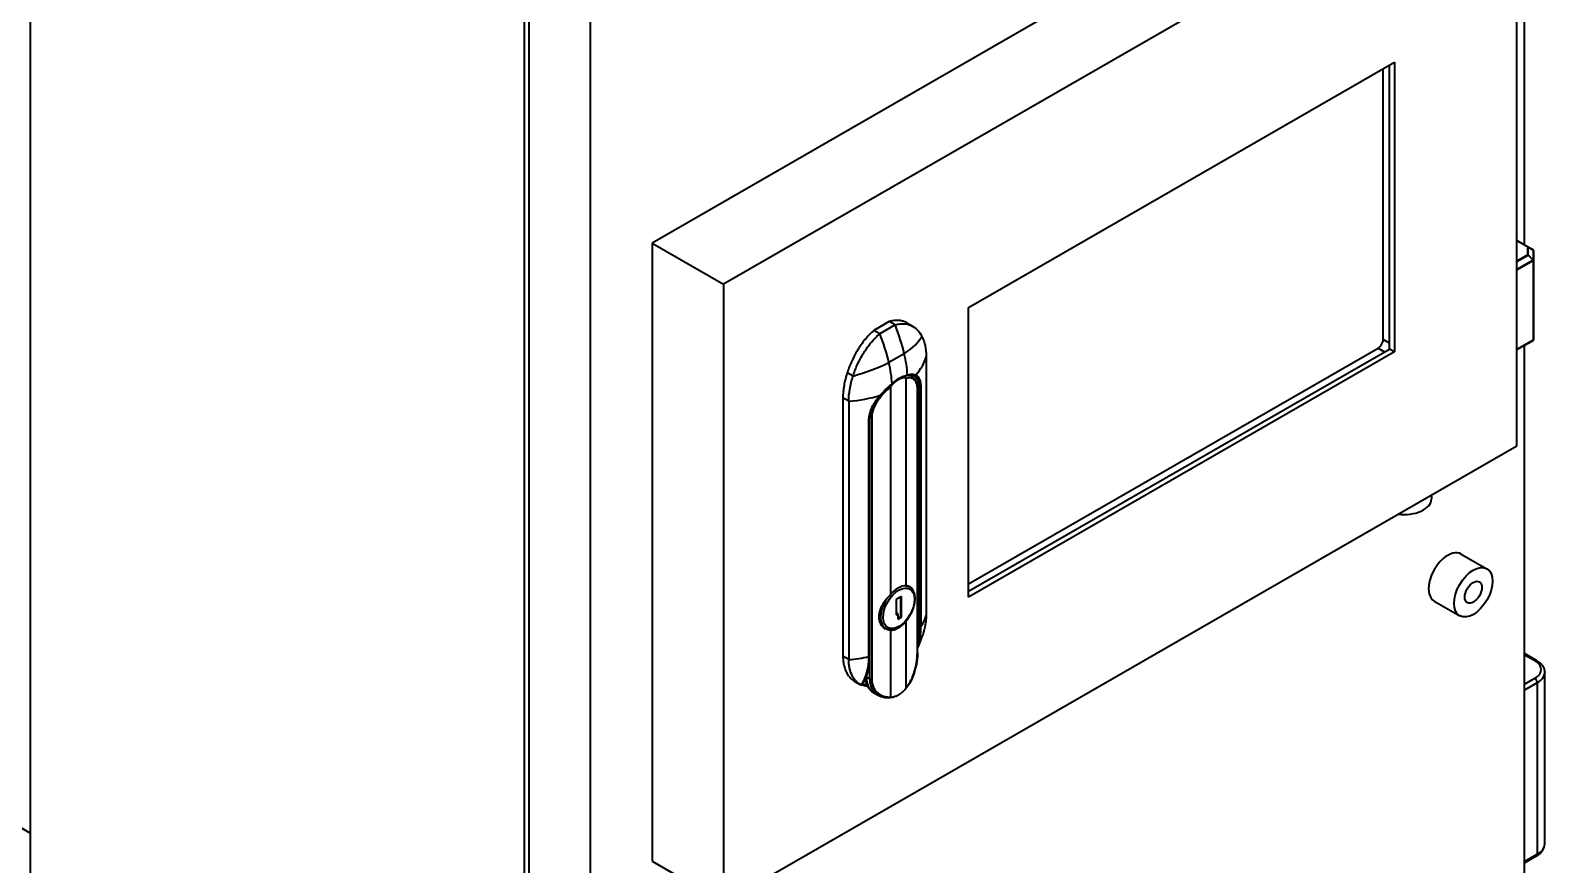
# Model space of a CAD drawing. Header units: millimetres. Extents: x 0 to 5945, y 0 to 4205.
# Drawn here: x 5493.7 to 5702.9, y 3479.5 to 3594.8 of the extents above; entities that cross this region are included whole.
import ezdxf

# ---------------------------------------------------------------- set-up
doc = ezdxf.new("R2010")
doc.units = ezdxf.units.MM
doc.header["$LTSCALE"] = 5
doc.layers.add('가시적인 것(ISO)', color=3, linetype='Continuous', lineweight=40)
doc.layers.add('가시적인 좁은 것(ISO)', color=3, linetype='Continuous', lineweight=35)

msp = doc.modelspace()

# ---------------------------------------------------------------- linework, layer by layer
at = {"layer": '가시적인 것(ISO)'}
for p, q in [((5493.6698, 3692.5672), (5493.6698, 3414.6012)), ((5561.9056, 3653.2729), (5561.9056, 3375.3068)), ((5562.6127, 3374.8996), (5562.6127, 3652.8657)), ((5571.098, 3370.0133), (5571.098, 3647.9793)), ((5689.1848, 3628.505), (5579.5833, 3565.3897)), ((5699.0843, 3622.8043), (5589.4828, 3559.689)), ((5699.0843, 3537.3706), (5699.0843, 3622.8043)), ((5700.145, 3565.1324), (5700.145, 3611.3303)), ((5623.3355, 3556.4965), (5682.2022, 3590.3956)), ((5680.6112, 3552.0687), (5680.6112, 3589.4794)), ((5681.4951, 3550.7429), (5681.4951, 3589.9884)), ((5682.2022, 3590.3956), (5682.2022, 3550.3357)), ((5579.5833, 3565.3897), (5579.5833, 3479.956)), ((5579.5833, 3565.3897), (5589.4828, 3559.689)), ((5700.6409, 3564.8468), (5699.0843, 3565.7432)), ((5701.3325, 3564.4464), (5700.6411, 3564.8467)), ((5701.3824, 3564.3598), (5701.3824, 3562.9823)), ((5701.3824, 3562.9823), (5701.3824, 3552.0132)), ((5589.4828, 3559.689), (5589.4828, 3474.2553)), ((5623.3355, 3516.4367), (5623.3355, 3556.4965)), ((5612.3754, 3554.5388), (5610.2541, 3553.3172)), ((5613.1776, 3554.0768), (5611.0563, 3552.8552)), ((5613.1776, 3554.0768), (5612.3754, 3554.5388)), ((5614.8073, 3554.3466), (5615.6095, 3553.8846)), ((5611.0563, 3552.8552), (5610.2541, 3553.3172)), ((5700.6409, 3551.5262), (5699.0843, 3550.6298)), ((5701.3325, 3551.9266), (5700.6411, 3551.5263)), ((5617.4689, 3549.6862), (5617.4689, 3513.9782)), ((5623.3355, 3518.2683), (5679.9041, 3550.844)), ((5623.3355, 3517.2511), (5681.4951, 3550.7429)), ((5682.2022, 3550.3357), (5623.3355, 3516.4367)), ((5682.2022, 3550.3357), (5681.4951, 3550.7429)), ((5700.145, 3444.3265), (5700.145, 3551.2406)), ((5615.2115, 3547.1488), (5615.5216, 3546.9702)), ((5612.5321, 3545.4891), (5612.5321, 3516.7942)), ((5614.6697, 3546.72), (5614.6697, 3518.0251)), ((5605.9628, 3543.9843), (5605.9628, 3508.2763)), ((5606.7651, 3543.5223), (5606.7651, 3507.8143)), ((5611.1783, 3544.1404), (5611.1785, 3544.1403)), ((5616.2717, 3508.793), (5616.2717, 3544.9081)), ((5609.6515, 3508.307), (5609.6515, 3541.0076)), ((5589.4828, 3474.2553), (5699.0843, 3537.3706)), ((5687.278, 3530.5718), (5687.278, 3530.0253)), ((5691.4098, 3522.4054), (5694.9453, 3520.3694)), ((5614.9292, 3518.0146), (5615.1687, 3517.8767)), ((5614.0751, 3516.5481), (5613.2973, 3516.1002)), ((5613.2973, 3516.1002), (5613.2973, 3513.9746)), ((5613.9691, 3513.7478), (5613.9691, 3516.4871)), ((5614.0751, 3513.6867), (5614.0751, 3516.5481)), ((5687.667, 3515.906), (5691.2026, 3513.8701)), ((5613.2973, 3514.0968), (5613.4388, 3514.1782)), ((5613.2973, 3513.9746), (5613.5448, 3514.1171)), ((5613.5448, 3514.1171), (5613.4388, 3514.1782)), ((5613.5448, 3514.1171), (5613.5448, 3513.3813)), ((5613.5448, 3513.5035), (5613.9691, 3513.7478)), ((5613.5448, 3513.3813), (5614.0751, 3513.6867)), ((5614.0751, 3513.6867), (5613.9691, 3513.7478)), ((5611.5019, 3512.3145), (5611.8502, 3512.1139)), ((5612.5321, 3511.8601), (5612.5321, 3502.6432)), ((5614.6697, 3513.091), (5614.6697, 3503.8742)), ((5701.8087, 3507.6873), (5700.145, 3508.6453)), ((5612.5321, 3505.2403), (5612.5321, 3505.2403)), ((5702.9379, 3482.3235), (5702.9379, 3506.0324)), ((5607.5358, 3504.8494), (5608.338, 3504.3874)), ((5610.1625, 3503.2671), (5610.9056, 3502.8392)), ((5493.6698, 3483.8213), (5476.2396, 3493.8586)), ((5700.145, 3479.7106), (5701.8087, 3480.6686)), ((5579.5833, 3479.956), (5589.4828, 3474.2553))]:
    msp.add_line(p, q, dxfattribs=at)
for centre, start, end in [((5700.591, 3564.7602), 59.928412, 60.064008), ((5701.2824, 3564.3598), 0, 59.928412), ((5701.2824, 3552.0132), 300.071588, 0)]:
    msp.add_arc(centre, 0.1, start, end, dxfattribs=at)
for centre, major_axis, ratio, start_param, end_param in [((5602.2062, 3552.7609), (9.037, -15.693), 0.57809312, 1.08703253, 1.32907794), ((5600.0849, 3551.5394), (9.037, -15.693), 0.57809312, 1.08703253, 1.32907795), ((5679.9041, 3551.6615), (-0.499, -0.8666), 0.57809312, 0.78346445, 2.35426078), ((5604.3674, 3552.2885), (7.4406, -12.9208), 0.57809312, 0.8630332, 1.08703253), ((5680.9647, 3551.0507), (0.499, 0.8666), 0.57809312, 4.64779136, 4.77311919), ((5602.2461, 3551.0669), (7.4406, -12.9208), 0.57809312, 0.86303309, 1.08703253), ((5683.528, 3530.0253), (3.75, 0), 0.5758617, 4.48343102, 6.28318531), ((5689.5384, 3519.1557), (-1.8714, -3.2497), 0.57809312, 3.14159265, 6.28318531), ((5613.6009, 3514.9426), (1.6842, 2.9247), 0.57809312, 0.31910507, 1.24782384), ((5613.6009, 3514.9426), (-1.6842, -2.9247), 0.57809312, 0.31910507, 1.24782384)]:
    msp.add_ellipse(centre, major_axis=major_axis, ratio=ratio, start_param=start_param, end_param=end_param, dxfattribs=at)
for major_axis in [(-1.8714, -3.2497), (-0.8293, -1.44)]:
    msp.add_ellipse((5693.0739, 3517.1198), major_axis=major_axis, ratio=0.57809312, dxfattribs=at)
for points, knots in [([(5614.8073, 3554.3466), (5614.7518, 3554.3785), (5614.5448, 3554.4882), (5614.1588, 3554.6312), (5613.6197, 3554.7179), (5613.0236, 3554.6987), (5612.5967, 3554.6065), (5612.3754, 3554.5388)], [0.441971709, 0.441971709, 0.441971709, 0.441971709, 0.4882651, 0.611330706, 0.736475718, 0.865538024, 1, 1, 1, 1]), ([(5613.1776, 3554.0768), (5613.332, 3554.124), (5613.4846, 3554.1612), (5613.7848, 3554.2154), (5613.9322, 3554.2325), (5614.3655, 3554.254), (5614.6409, 3554.2287), (5615.073, 3554.1254), (5615.2384, 3554.0678), (5615.7105, 3553.85), (5615.9922, 3553.6451), (5616.4868, 3553.1365), (5616.6991, 3552.8338), (5616.877, 3552.493)], [-1.43451955, -1.43451955, -1.43451955, -1.43451955, -1.30026929, -1.30026929, -1.16585639, -1.16585639, -0.89694514, -0.89694514, -0.71765182, -0.71765182, -0.35866508, -0.35866508, -0.000001, -0.000001, -0.000001, -0.000001]), ([(5610.2541, 3553.3172), (5610.0327, 3553.13), (5609.6051, 3552.7299), (5609.0081, 3552.0612), (5608.468, 3551.352), (5607.9823, 3550.6119), (5607.5484, 3549.8474), (5607.1649, 3549.0651), (5606.8311, 3548.2712), (5606.6414, 3547.7387), (5606.5546, 3547.4727)], [0, 0, 0, 0, 0.13452685, 0.26387613, 0.38935226, 0.51260479, 0.63467196, 0.75644865, 0.87809749, 1, 1, 1, 1]), ([(5607.3569, 3547.0108), (5607.5349, 3547.5565), (5607.7471, 3548.1037), (5608.2418, 3549.1819), (5608.5234, 3549.7112), (5608.9955, 3550.4728), (5609.1609, 3550.7208), (5609.5931, 3551.3219), (5609.8684, 3551.6643), (5610.3018, 3552.1419), (5610.4491, 3552.2945), (5610.7493, 3552.586), (5610.9019, 3552.7247), (5611.0563, 3552.8552)], [-1.4373876, -1.4373876, -1.4373876, -1.4373876, -1.07799796, -1.07799796, -0.71829101, -0.71829101, -0.53864198, -0.53864198, -0.26919777, -0.26919777, -0.13451784, -0.13451784, -0.000001, -0.000001, -0.000001, -0.000001]), ([(5616.877, 3552.493), (5616.9756, 3552.3044), (5617.0619, 3552.1022), (5617.2099, 3551.6741), (5617.2716, 3551.4482), (5617.4196, 3550.74), (5617.4689, 3550.227), (5617.4689, 3549.6862)], [-0.79365146, -0.79365146, -0.79365146, -0.79365146, -0.595268882, -0.595268882, -0.396857642, -0.396857642, -0.000001, -0.000001, -0.000001, -0.000001]), ([(5606.5546, 3547.4727), (5606.4575, 3547.175), (5606.286, 3546.5771), (5606.1007, 3545.6901), (5605.988, 3544.8191), (5605.9628, 3544.2584), (5605.9628, 3543.9843)], [0, 0, 0, 0, 0.24645899, 0.4954043, 0.74660811, 1, 1, 1, 1]), ([(5614.8004, 3547.058), (5614.8201, 3547.0619), (5614.8378, 3547.0728), (5614.8518, 3547.0897), (5614.8661, 3547.107), (5614.876, 3547.1315), (5614.8801, 3547.1565)], [0.339561193, 0.339561193, 0.339561193, 0.339561193, 0.666666667, 0.666666667, 0.666666667, 0.99993608, 0.99993608, 0.99993608, 0.99993608]), ([(5615.8216, 3547.083), (5615.6367, 3547.1692), (5615.3684, 3547.1894), (5614.9642, 3547.1039), (5614.8876, 3547.0841), (5614.8085, 3547.06)], [0, 0, 0, 0, 0.363119277, 0.363119277, 0.443677585, 0.443677585, 0.443677585, 0.443677585]), ([(5615.1263, 3547.1363), (5615.1533, 3547.1271), (5615.1798, 3547.1167), (5615.2067, 3547.1046), (5615.2077, 3547.1042), (5615.2087, 3547.1037)], [0.4280781682, 0.4280781682, 0.4280781682, 0.4280781682, 0.4493135178, 0.4493135178, 0.4501044061, 0.4501044061, 0.4501044061, 0.4501044061]), ([(5606.7651, 3543.5223), (5606.7651, 3544.063), (5606.8143, 3544.6328), (5606.9623, 3545.5115), (5607.024, 3545.8084), (5607.172, 3546.4069), (5607.2584, 3546.7087), (5607.3569, 3547.0108)], [-0.794182825, -0.794182825, -0.794182825, -0.794182825, -0.397060479, -0.397060479, -0.1985164, -0.1985164, -0.000001, -0.000001, -0.000001, -0.000001]), ([(5612.758, 3545.877), (5612.38, 3545.5748), (5611.9983, 3545.2264), (5611.4774, 3544.6889), (5611.317, 3544.514), (5611.1628, 3544.3362)], [0, 0, 0, 0, 0.307704848, 0.307704848, 0.449475021, 0.449475021, 0.449475021, 0.449475021]), ([(5612.7588, 3545.9349), (5612.7664, 3545.9166), (5612.7687, 3545.8992), (5612.7653, 3545.8882), (5612.7638, 3545.8834), (5612.7613, 3545.8797), (5612.758, 3545.877)], [0.000145016, 0.000145016, 0.000145016, 0.000145016, 0.333333333, 0.333333333, 0.333333333, 0.476551125, 0.476551125, 0.476551125, 0.476551125]), ([(5615.5216, 3546.9702), (5615.7119, 3546.8606), (5615.8659, 3546.69), (5616.0952, 3546.2614), (5616.1727, 3545.9939), (5616.2544, 3545.4513), (5616.2717, 3545.1891), (5616.2717, 3544.9081)], [0, 0, 0, 0, 0.252463428, 0.252463428, 0.518172667, 0.518172667, 0.721916025, 0.721916025, 0.721916025, 0.721916025]), ([(5611.1628, 3544.3362), (5610.8035, 3543.9218), (5610.4802, 3543.4755), (5609.9884, 3542.5831), (5609.8097, 3542.1248), (5609.6748, 3541.4533), (5609.6515, 3541.2271), (5609.6515, 3541.0076)], [0, 0, 0, 0, 0.330356919, 0.330356919, 0.650169918, 0.650169918, 0.813871329, 0.813871329, 0.813871329, 0.813871329]), ([(5611.8502, 3512.1139), (5612.0289, 3512.011), (5612.2323, 3511.9526), (5612.6733, 3511.9257), (5612.9121, 3511.9629), (5613.4117, 3512.1317), (5613.6732, 3512.2715), (5614.1827, 3512.6387), (5614.4303, 3512.8675), (5614.8843, 3513.3874), (5615.0909, 3513.678), (5615.4444, 3514.2925), (5615.5914, 3514.6161), (5615.8118, 3515.2669), (5615.8851, 3515.5939), (5615.9479, 3516.222), (5615.9371, 3516.5229), (5615.8249, 3517.0648), (5615.7246, 3517.3074), (5615.4665, 3517.6587), (5615.3278, 3517.785), (5615.1687, 3517.8767)], [3.92892453, 3.92892453, 3.92892453, 3.92892453, 4.20879752, 4.20879752, 4.5093924, 4.5093924, 4.83704945, 4.83704945, 5.1697905, 5.1697905, 5.5005498, 5.5005498, 5.83033005, 5.83033005, 6.16109319, 6.16109319, 6.49383024, 6.49383024, 6.82130537, 6.82130537, 7.07051718, 7.07051718, 7.07051718, 7.07051718]), ([(5614.6697, 3518.0251), (5614.8753, 3518.0404), (5615.052, 3518.0023), (5615.3077, 3517.8537), (5615.4089, 3517.7507), (5615.4906, 3517.6137)], [1.323156262, 1.323156262, 1.323156262, 1.323156262, 1.533460532, 1.533460532, 1.70573438, 1.70573438, 1.70573438, 1.70573438]), ([(5612.5321, 3511.8601), (5612.2707, 3511.8769), (5612.0244, 3511.9551), (5611.5662, 3512.2207), (5611.3395, 3512.4491), (5611.034, 3513.0233), (5610.9562, 3513.3688), (5610.9562, 3513.717), (5610.9562, 3514.0653), (5611.034, 3514.4605), (5611.3395, 3515.2448), (5611.5662, 3515.6347), (5612.0244, 3516.2588), (5612.2707, 3516.5405), (5612.5321, 3516.7942)], [-0.72151837, -0.72151837, -0.72151837, -0.72151837, -0.5112141, -0.5112141, -0.25560705, -0.25560705, 0, 0, 0, 0.25560705, 0.25560705, 0.5112141, 0.5112141, 0.72151837, 0.72151837, 0.72151837, 0.72151837]), ([(5617.4689, 3513.9782), (5617.4675, 3513.7645), (5617.4567, 3513.5453), (5617.416, 3513.0984), (5617.3861, 3512.8708), (5617.2686, 3512.1785), (5617.1532, 3511.706), (5617.0001, 3511.2227), (5616.9978, 3511.2154), (5616.9954, 3511.2081)], [-1.250789857, -1.250789857, -1.250789857, -1.250789857, -1.094686859, -1.094686859, -0.938453871, -0.938453871, -0.625614035, -0.625614035, -0.620816902, -0.620816902, -0.620816902, -0.620816902]), ([(5616.2717, 3509.425), (5616.322, 3509.5258), (5616.3704, 3509.6263), (5616.4958, 3509.8957), (5616.5694, 3510.0638), (5616.707, 3510.3967), (5616.7709, 3510.5616), (5616.8898, 3510.8877), (5616.9447, 3511.0489), (5616.9954, 3511.2081)], [1.149792044, 1.149792044, 1.149792044, 1.149792044, 1.169368017, 1.169368017, 1.202514606, 1.202514606, 1.235661195, 1.235661195, 1.268807784, 1.268807784, 1.268807784, 1.268807784]), ([(5605.9628, 3508.2763), (5605.9643, 3508.0324), (5605.9927, 3507.5583), (5606.1105, 3506.9017), (5606.302, 3506.309), (5606.5642, 3505.7887), (5606.8941, 3505.3468), (5607.2277, 3505.0443), (5607.4536, 3504.8967), (5607.5358, 3504.8494)], [0, 0, 0, 0, 0.087122564, 0.174418457, 0.261732404, 0.348756096, 0.435926926, 0.523749665, 0.571429245, 0.571429245, 0.571429245, 0.571429245]), ([(5608.5208, 3504.2919), (5608.2476, 3504.4209), (5608.0006, 3504.597), (5607.5673, 3505.0378), (5607.3821, 3505.3012), (5607.0807, 3505.906), (5606.9653, 3506.2455), (5606.8478, 3506.8024), (5606.818, 3506.9956), (5606.7773, 3507.3955), (5606.7664, 3507.6022), (5606.7651, 3507.8143)], [-1.25220925, -1.25220925, -1.25220925, -1.25220925, -0.93896824, -0.93896824, -0.62576145, -0.62576145, -0.3126285, -0.3126285, -0.1562493, -0.1562493, -0.000001, -0.000001, -0.000001, -0.000001]), ([(5609.6515, 3508.3067), (5609.6501, 3507.985), (5609.6342, 3507.6713), (5609.5738, 3507.0633), (5609.5291, 3506.7689), (5609.4113, 3506.2025), (5609.3382, 3505.9305), (5609.1638, 3505.4117), (5609.0627, 3505.165), (5608.8331, 3504.6995), (5608.7047, 3504.4808), (5608.5632, 3504.2774)], [0.005107149, 0.005107149, 0.005107149, 0.005107149, 0.10831928, 0.10831928, 0.211531411, 0.211531411, 0.314743542, 0.314743542, 0.417955672, 0.417955672, 0.521167803, 0.521167803, 0.521167803, 0.521167803]), ([(5616.2717, 3508.793), (5616.2717, 3508.402), (5616.2379, 3507.9658), (5616.1049, 3507.0816), (5616.0054, 3506.6241), (5615.7337, 3505.7163), (5615.5547, 3505.2564), (5615.113, 3504.3973), (5614.8409, 3503.9904), (5614.4573, 3503.567), (5614.379, 3503.4869), (5614.2986, 3503.411)], [0, 0, 0, 0, 0.28350844, 0.28350844, 0.56135782, 0.56135782, 0.85227851, 0.85227851, 1.15509748, 1.15509748, 1.22978519, 1.22978519, 1.22978519, 1.22978519]), ([(5701.8087, 3507.6873), (5701.9394, 3507.612), (5702.0622, 3507.5295), (5702.2889, 3507.3498), (5702.3928, 3507.2527), (5702.578, 3507.0434), (5702.6593, 3506.9312), (5702.7938, 3506.6927), (5702.847, 3506.5663), (5702.9191, 3506.3041), (5702.9379, 3506.1683), (5702.9379, 3506.0324)], [1.570796327, 1.570796327, 1.570796327, 1.570796327, 1.727875959, 1.727875959, 1.884955592, 1.884955592, 2.042035225, 2.042035225, 2.199114858, 2.199114858, 2.35619449, 2.35619449, 2.35619449, 2.35619449]), ([(5608.5632, 3504.2774), (5608.5625, 3504.2764), (5608.5597, 3504.2765), (5608.5475, 3504.28), (5608.5358, 3504.2848), (5608.5208, 3504.2919)], [-0.0287870389, -0.0287870389, -0.0287870389, -0.0287870389, -0.0172173939, -0.0172173939, -0.0000010422, -0.0000010422, -0.0000010422, -0.0000010422]), ([(5609.3694, 3504.1239), (5609.3508, 3504.1253), (5609.3323, 3504.1269), (5609.0566, 3504.1535), (5608.8086, 3504.2092), (5608.5756, 3504.2953)], [0.473105622, 0.473105622, 0.473105622, 0.473105622, 0.490373943, 0.490373943, 0.730621795, 0.730621795, 0.730621795, 0.730621795]), ([(5609.0722, 3505.2021), (5609.0783, 3505.1385), (5609.086, 3505.0756), (5609.1232, 3504.826), (5609.1656, 3504.6454), (5609.2809, 3504.3025), (5609.354, 3504.1401), (5609.5322, 3503.8395), (5609.6374, 3503.7013), (5609.8787, 3503.4576), (5610.0147, 3503.3522), (5610.1625, 3503.2671)], [3.246907838, 3.246907838, 3.246907838, 3.246907838, 3.299059028, 3.299059028, 3.456525402, 3.456525402, 3.613991777, 3.613991777, 3.771458151, 3.771458151, 3.928924525, 3.928924525, 3.928924525, 3.928924525]), ([(5614.6697, 3503.8742), (5614.6697, 3503.8675), (5614.6659, 3503.853), (5614.6556, 3503.83), (5614.643, 3503.8073), (5614.6283, 3503.7837), (5614.6115, 3503.7588), (5614.5923, 3503.7322), (5614.5704, 3503.7036), (5614.5457, 3503.6727), (5614.5184, 3503.6401), (5614.4883, 3503.6055), (5614.4548, 3503.5685), (5614.4183, 3503.5295), (5614.3787, 3503.4889), (5614.3362, 3503.4468), (5614.291, 3503.4036), (5614.2433, 3503.3596), (5614.1932, 3503.315), (5614.1409, 3503.2701), (5614.0866, 3503.2252), (5614.0305, 3503.1805), (5613.9728, 3503.1362), (5613.9137, 3503.0927), (5613.8535, 3503.0501), (5613.7925, 3503.0087), (5613.7308, 3502.9686), (5613.6687, 3502.9301), (5613.6067, 3502.8933), (5613.5446, 3502.8583), (5613.4824, 3502.8249), (5613.4203, 3502.7934), (5613.3588, 3502.764), (5613.2981, 3502.7367), (5613.2383, 3502.7117), (5613.1799, 3502.6889), (5613.123, 3502.6685), (5613.0678, 3502.6503), (5613.0147, 3502.6345), (5612.9638, 3502.621), (5612.9152, 3502.6097), (5612.8693, 3502.6006), (5612.8261, 3502.5935), (5612.7858, 3502.5884), (5612.7486, 3502.5851), (5612.7146, 3502.5835), (5612.6841, 3502.5834), (5612.6565, 3502.5846), (5612.6317, 3502.587), (5612.6097, 3502.5905), (5612.5904, 3502.595), (5612.5735, 3502.6005), (5612.5588, 3502.6072), (5612.5463, 3502.6153), (5612.536, 3502.6265), (5612.5321, 3502.6367), (5612.5321, 3502.6432)], [0, 0, 0, 0, 0.018518519, 0.037037037, 0.055555556, 0.074074074, 0.092592593, 0.111111111, 0.12962963, 0.148148148, 0.166666667, 0.185185185, 0.203703704, 0.222222222, 0.240740741, 0.259259259, 0.277777778, 0.296296296, 0.314814815, 0.333333333, 0.351851852, 0.37037037, 0.388888889, 0.407407407, 0.425925926, 0.444444444, 0.462962963, 0.481481481, 0.5, 0.518518519, 0.537037037, 0.555555556, 0.574074074, 0.592592593, 0.611111111, 0.62962963, 0.648148148, 0.666666667, 0.685185185, 0.703703704, 0.722222222, 0.740740741, 0.759259259, 0.777777778, 0.796296296, 0.814814815, 0.833333333, 0.851851852, 0.87037037, 0.888888889, 0.907407407, 0.925925926, 0.944444444, 0.962962963, 0.981481481, 0.999996745, 0.999996745, 0.999996745, 0.999996745]), ([(5613.329, 3502.7507), (5612.9827, 3502.5951), (5612.6157, 3502.5098), (5611.9055, 3502.4895), (5611.5536, 3502.5527), (5611.1206, 3502.7254), (5611.0108, 3502.7785), (5610.9056, 3502.8392)], [0, 0, 0, 0, 0.278209842, 0.278209842, 0.553977849, 0.553977849, 0.651300086, 0.651300086, 0.651300086, 0.651300086]), ([(5701.8087, 3480.6686), (5701.9394, 3480.7439), (5702.0622, 3480.8264), (5702.2889, 3481.006), (5702.3928, 3481.1032), (5702.578, 3481.3125), (5702.6593, 3481.4247), (5702.7938, 3481.6632), (5702.847, 3481.7895), (5702.9191, 3482.0518), (5702.9379, 3482.1876), (5702.9379, 3482.3235)], [3.141592654, 3.141592654, 3.141592654, 3.141592654, 3.298672286, 3.298672286, 3.455751919, 3.455751919, 3.612831552, 3.612831552, 3.769911184, 3.769911184, 3.926990817, 3.926990817, 3.926990817, 3.926990817])]:
    msp.add_open_spline(points, degree=3, knots=knots, dxfattribs=at)
for points in [[(5614.6697, 3546.72), (5614.6697, 3546.7266), (5614.6659, 3546.7369), (5614.6554, 3546.7481), (5614.6427, 3546.7564), (5614.6278, 3546.7631), (5614.6109, 3546.7685), (5614.5919, 3546.7728), (5614.5706, 3546.7762), (5614.5469, 3546.7786), (5614.5206, 3546.7798), (5614.4921, 3546.7798), (5614.4615, 3546.7786), (5614.4279, 3546.776), (5614.3915, 3546.7719), (5614.3523, 3546.766), (5614.3102, 3546.7584), (5614.265, 3546.7487), (5614.2169, 3546.7368), (5614.1657, 3546.7226), (5614.1115, 3546.7058), (5614.0542, 3546.6862), (5613.9939, 3546.6637), (5613.9306, 3546.638), (5613.8644, 3546.6091), (5613.7951, 3546.5765), (5613.7234, 3546.5405), (5613.65, 3546.5011), (5613.5754, 3546.4586), (5613.5003, 3546.4132), (5613.4254, 3546.3653), (5613.3514, 3546.3154), (5613.2788, 3546.2639), (5613.2083, 3546.2114), (5613.1406, 3546.1585), (5613.0761, 3546.1059), (5613.0154, 3546.0543), (5612.9592, 3546.0043), (5612.9077, 3545.9567), (5612.8605, 3545.9114), (5612.8174, 3545.8686), (5612.7783, 3545.8282), (5612.7428, 3545.7901), (5612.7108, 3545.7546), (5612.6814, 3545.7207), (5612.6546, 3545.6886), (5612.6306, 3545.6585), (5612.6093, 3545.6305), (5612.5904, 3545.6044), (5612.5737, 3545.5798), (5612.559, 3545.5562), (5612.5464, 3545.5335), (5612.5361, 3545.5104), (5612.5321, 3545.4956), (5612.5321, 3545.4891)], [(5613.7756, 3546.6604), (5613.4302, 3546.4615), (5613.084, 3546.1943), (5612.7594, 3545.8783)], [(5614.8004, 3547.058), (5614.4699, 3546.9929), (5614.1192, 3546.8582), (5613.7756, 3546.6604)], [(5615.8735, 3547.056), (5615.8567, 3547.0657), (5615.8393, 3547.0747), (5615.8215, 3547.083)], [(5615.8735, 3547.056), (5615.8736, 3547.056), (5615.8736, 3547.056), (5615.8737, 3547.056)], [(5614.8494, 3513.3612), (5614.7923, 3513.2685), (5614.7324, 3513.1781), (5614.6697, 3513.091)], [(5616.2717, 3508.793), (5616.2717, 3508.793), (5616.2717, 3508.793), (5616.2717, 3508.793)], [(5610.1098, 3504.146), (5610.1097, 3504.146), (5610.1097, 3504.146), (5610.1097, 3504.146)]]:
    msp.add_open_spline(points, degree=3, dxfattribs=at)
at = {"layer": '가시적인 좁은 것(ISO)'}
for p, q in [((5700.591, 3564.8419), (5699.0843, 3565.7096)), ((5700.591, 3563.7943), (5700.591, 3564.8419)), ((5701.3532, 3564.4176), (5700.6617, 3564.818)), ((5700.6617, 3563.7703), (5700.6617, 3564.818)), ((5701.3532, 3564.4176), (5701.3532, 3563.0402)), ((5699.0843, 3562.9267), (5700.591, 3563.7943)), ((5699.0843, 3562.8451), (5700.641, 3563.7416)), ((5701.3324, 3563.0114), (5699.0843, 3561.7168)), ((5701.3532, 3562.9416), (5699.0843, 3561.6351)), ((5701.3324, 3563.0114), (5700.641, 3563.7416)), ((5701.3532, 3563.0402), (5700.6617, 3563.7703)), ((5701.3532, 3562.9416), (5701.3532, 3551.9725)), ((5681.4951, 3551.5597), (5680.6112, 3552.0687)), ((5701.3532, 3551.9725), (5699.0843, 3550.6659)), ((5701.3324, 3551.9266), (5699.0843, 3550.632)), ((5700.641, 3551.5262), (5699.0843, 3550.6298)), ((5701.3324, 3551.9266), (5700.641, 3551.5262)), ((5614.4404, 3550.0867), (5612.3191, 3548.8651)), ((5679.9041, 3550.844), (5680.7873, 3550.3354)), ((5607.3569, 3547.0108), (5606.5546, 3547.4727)), ((5615.1464, 3547.1396), (5615.2087, 3547.1037)), ((5616.2392, 3545.1901), (5616.2393, 3545.19)), ((5616.2663, 3545.1745), (5616.5019, 3545.0388)), ((5616.5019, 3545.0388), (5616.5019, 3512.3388)), ((5616.7479, 3545.0688), (5616.7479, 3512.3682)), ((5606.7651, 3543.5223), (5605.9628, 3543.9843)), ((5616.2492, 3508.7335), (5616.2496, 3544.8488)), ((5609.5555, 3508.2264), (5609.5555, 3540.927)), ((5609.5753, 3541.2908), (5609.5753, 3541.2908)), ((5609.6578, 3541.2066), (5609.6578, 3505.1282)), ((5609.9382, 3541.2141), (5609.9382, 3505.099)), ((5606.7651, 3507.8143), (5605.9628, 3508.2763)), ((5700.145, 3508.4771), (5701.5592, 3507.6627)), ((5609.2002, 3505.3917), (5609.2002, 3505.5256)), ((5609.6578, 3505.1282), (5609.2002, 3505.3917)), ((5612.5321, 3505.3252), (5612.5321, 3505.3252)), ((5700.145, 3504.4052), (5701.5592, 3505.2196)), ((5701.9128, 3504.6072), (5700.145, 3503.5892)), ((5701.9128, 3504.6072), (5701.9128, 3480.8983)), ((5700.145, 3479.8803), (5701.9128, 3480.8983))]:
    msp.add_line(p, q, dxfattribs=at)
for centre, major_axis, ratio, start_param, end_param in [((5700.591, 3564.7602), (0.0499, 0.0867), 0.57809312, 0, 0.78346445), ((5700.591, 3564.7602), (0.1, 0), 0.81754712, 0.78539816, 1.57079633), ((5700.591, 3564.7602), (0.0501, 0.0865), 0.62057873, 5.73716909, 6.28318531), ((5701.2824, 3564.3598), (0.0501, 0.0865), 0.62057873, 5.73716909, 6.28318531), ((5701.2824, 3564.3598), (0.1, 0), 0.81754712, 0, 0.78539816), ((5700.591, 3563.7125), (0.0499, -0.0867), 0.57809312, 1.57273004, 2.3581282), ((5700.591, 3563.7125), (-0.1, 0), 0.81754712, 3.92699082, 4.71238898), ((5700.591, 3563.7125), (0.0726, 0.0688), 0.16097886, 5.30987609, 5.85790449), ((5701.2824, 3562.9823), (0.0726, 0.0688), 0.16097886, 5.30987609, 5.85790449), ((5701.2824, 3562.9823), (-0.0499, 0.0867), 0.57809312, 3.92892453, 4.71432269), ((5701.2824, 3562.9823), (0.1, 0), 0.81754712, 0, 0.78539816), ((5701.2824, 3562.9823), (0.1, 0), 0.5758617, 5.49778714, 6.28318531), ((5604.9653, 3551.3152), (12.2215, 2.8307), 0.37951974, 5.50717378, 5.95373089), ((5701.2824, 3552.0132), (0.0499, -0.0867), 0.57809312, 0.00193371, 0.78733187), ((5701.2824, 3552.0132), (0.0501, -0.0865), 0.62057873, 6.28117311, 6.2831853), ((5701.2824, 3552.0132), (0.1, 0), 0.5758617, 5.49778714, 6.28318531), ((5605.0427, 3550.6781), (12.545, 0), 0.5758617, 5.77726388, 6.14545337), ((5604.9653, 3551.3152), (-12.2215, -2.8307), 0.37951974, 1.67931139, 2.1258685), ((5613.2266, 3542.9547), (2.308, 4.0079), 0.57809312, 0.13236587, 0.17245361), ((5615.8849, 3547.219), (-0.0634, -0.1359), 0.91698565, 0.00008898, 1.68776196), ((5613.7008, 3546.7904), (0.0748, -0.13), 0.57815736, 6.28317155, 7.16167552), ((5616.6079, 3545.0999), (0.15, 0), 0.5758617, 3.92699082, 5.91520942), ((5605.0427, 3550.6781), (-12.545, 0), 0.5758617, 1.70852827, 2.07671775), ((5611.0495, 3544.4344), (0.1133, -0.0983), 0.08786172, 5.48239283, 6.28318579), ((5609.5015, 3541.0076), (0.15, 0), 0.5758617, 5.08036487, 6.28318531), ((5609.8345, 3541.3452), (-0.25, 0), 0.5758617, 0.7988475, 1.99824345), ((5613.5095, 3514.9953), (1.6593, 2.8814), 0.57809312, 0, 0.25915256), ((5613.5095, 3514.9953), (-1.6593, -2.8814), 0.57809312, 4.61652641, 6.28318531), ((5605.0427, 3514.9956), (12.5449, -0.0344), 0.57746173, 5.916794, 6.14703855), ((5608.6553, 3517.0761), (5.7113, -9.9179), 0.57809312, 0.44254669, 0.78223858), ((5608.5062, 3516.9902), (5.6429, -9.799), 0.57809312, 0.54676861, 0.78223857), ((5616.6079, 3512.3998), (0.15, -0.0007), 0.57879861, 3.92953861, 5.91775918), ((5605.0427, 3514.9956), (-12.5449, 0.0301), 0.57769152, 1.70991132, 1.94015587), ((5601.4629, 3512.9342), (5.7113, -9.9179), 0.57809312, 0.27607639, 0.78223858), ((5609.5015, 3508.307), (0.15, 0), 0.5758617, 5.08036487, 6.28318531), ((5701.5592, 3507.254), (0.2495, 0.4333), 0.57809312, 0, 0.78346445), ((5699.4379, 3506.4411), (3, 0), 0.5758617, 5.49778714, 7.06858347), ((5609.5537, 3505.5953), (0.5, 0), 0.5758617, 3.80551521, 3.92699082), ((5612.4705, 3507.275), (-2.308, -4.0079), 0.57809312, 5.49585344, 6.28318531), ((5699.4379, 3506.0324), (3.5, 0), 0.5758617, 5.49778714, 6.28318531), ((5609.8345, 3505.23), (-0.25, 0), 0.5758617, 0.78539817, 1.99824345), ((5701.5592, 3504.8108), (0.2495, -0.4333), 0.57809312, 0.78733187, 2.3581282), ((5699.4379, 3482.3235), (3.5, 0), 0.5758617, 5.49778714, 6.28318531), ((5701.5592, 3481.1019), (0.2495, -0.4333), 0.57809312, 0, 0.78733187)]:
    msp.add_ellipse(centre, major_axis=major_axis, ratio=ratio, start_param=start_param, end_param=end_param, dxfattribs=at)
msp.add_ellipse((5613.6862, 3514.8935), major_axis=(-1.5345, -2.6647), ratio=0.57809312, dxfattribs=at)
for points, knots in [([(5613.8064, 3546.7407), (5613.9746, 3546.8375), (5614.148, 3546.9217), (5614.3272, 3546.9923), (5614.3419, 3546.9981), (5614.3566, 3547.0039), (5614.3714, 3547.0095), (5614.5367, 3547.0722), (5614.7067, 3547.1232), (5614.8801, 3547.1565)], [0.000000008, 0.000000008, 0.000000008, 0.000000008, 0.5, 0.5, 0.5, 0.541100474, 0.541100474, 0.541100474, 0.999998195, 0.999998195, 0.999998195, 0.999998195]), ([(5614.8802, 3547.1565), (5614.9701, 3547.184), (5615.0585, 3547.2075), (5615.1449, 3547.2259), (5615.1949, 3547.2366), (5615.2443, 3547.2455), (5615.2929, 3547.2525), (5615.4012, 3547.2681), (5615.506, 3547.274), (5615.6069, 3547.2694), (5615.6296, 3547.2684), (5615.6521, 3547.2668), (5615.6743, 3547.2647), (5615.7957, 3547.2533), (5615.9112, 3547.2257), (5616.0161, 3547.1771)], [0.000024384, 0.000024384, 0.000024384, 0.000024384, 0.211194987, 0.211194987, 0.211194987, 0.333333333, 0.333333333, 0.333333333, 0.605566963, 0.605566963, 0.605566963, 0.666666667, 0.666666667, 0.666666667, 0.999999987, 0.999999987, 0.999999987, 0.999999987]), ([(5615.5216, 3546.9702), (5615.4388, 3547.0179), (5615.3485, 3547.0521), (5615.2513, 3547.0732), (5615.1563, 3547.0938), (5615.0546, 3547.102), (5614.9467, 3547.0984)], [0.2233125617, 0.2233125617, 0.2233125617, 0.2233125617, 0.2631578947, 0.2631578947, 0.2631578947, 0.3021106469, 0.3021106469, 0.3021106469, 0.3021106469]), ([(5616.0161, 3547.1771), (5616.1322, 3547.1251), (5616.2277, 3547.0514), (5616.3087, 3546.9595), (5616.3897, 3546.8675), (5616.4559, 3546.7572), (5616.51, 3546.6345), (5616.5641, 3546.5118), (5616.6062, 3546.3766), (5616.6403, 3546.2268), (5616.6743, 3546.077), (5616.7004, 3545.9124), (5616.7188, 3545.7217), (5616.7371, 3545.5309), (5616.7479, 3545.3139), (5616.7479, 3545.0688)], [0, 0, 0, 0, 0.2, 0.2, 0.2, 0.4, 0.4, 0.4, 0.6, 0.6, 0.6, 0.8, 0.8, 0.8, 1, 1, 1, 1]), ([(5612.5321, 3545.4891), (5612.3344, 3545.3275), (5612.1419, 3545.1578), (5611.9528, 3544.9768), (5611.7638, 3544.7958), (5611.578, 3544.6035), (5611.4058, 3544.4088), (5611.2336, 3544.214), (5611.0751, 3544.0167), (5610.935, 3543.8249), (5610.7948, 3543.633), (5610.6731, 3543.4466), (5610.5687, 3543.269), (5610.4644, 3543.0914), (5610.3775, 3542.9228), (5610.3046, 3542.7626), (5610.2317, 3542.6024), (5610.1729, 3542.4507), (5610.1253, 3542.3073), (5610.0778, 3542.1638), (5610.0415, 3542.0287), (5610.014, 3541.901), (5609.9864, 3541.7733), (5609.9676, 3541.653), (5609.9556, 3541.5388), (5609.9435, 3541.4246), (5609.9382, 3541.3164), (5609.9382, 3541.2141)], [0, 0, 0, 0, 0.11111111, 0.11111111, 0.11111111, 0.22222222, 0.22222222, 0.22222222, 0.33333333, 0.33333333, 0.33333333, 0.44444444, 0.44444444, 0.44444444, 0.55555556, 0.55555556, 0.55555556, 0.66666667, 0.66666667, 0.66666667, 0.77777778, 0.77777778, 0.77777778, 0.88888889, 0.88888889, 0.88888889, 1, 1, 1, 1]), ([(5611.1222, 3544.3589), (5611.2918, 3544.5542), (5611.4662, 3544.7428), (5611.6417, 3544.9229), (5611.671, 3544.953), (5611.7004, 3544.9828), (5611.7298, 3545.0125), (5611.8766, 3545.1602), (5612.0251, 3545.3026), (5612.1796, 3545.4426), (5612.2406, 3545.498), (5612.3026, 3545.553), (5612.3654, 3545.6075), (5612.4934, 3545.7186), (5612.6248, 3545.828), (5612.7588, 3545.9349)], [0.000000002, 0.000000002, 0.000000002, 0.000000002, 0.333333333, 0.333333333, 0.333333333, 0.389038849, 0.389038849, 0.389038849, 0.666666667, 0.666666667, 0.666666667, 0.776400558, 0.776400558, 0.776400558, 0.999996954, 0.999996954, 0.999996954, 0.999996954]), ([(5612.7588, 3545.9349), (5612.8808, 3546.0543), (5613.0096, 3546.1697), (5613.1464, 3546.2813), (5613.179, 3546.3078), (5613.212, 3546.3342), (5613.2455, 3546.3603), (5613.4197, 3546.496), (5613.6066, 3546.6256), (5613.8064, 3546.7407)], [0, 0, 0, 0, 0.40386338, 0.40386338, 0.40386338, 0.5, 0.5, 0.5, 1, 1, 1, 1]), ([(5614.6697, 3546.72), (5614.8038, 3546.7544), (5614.9292, 3546.7778), (5615.0465, 3546.7861), (5615.1639, 3546.7945), (5615.2732, 3546.7879), (5615.3735, 3546.7667), (5615.4739, 3546.7456), (5615.5654, 3546.71), (5615.6479, 3546.6592), (5615.7304, 3546.6084), (5615.8039, 3546.5425), (5615.8686, 3546.4619), (5615.9334, 3546.3813), (5615.9894, 3546.286), (5616.0372, 3546.1772), (5616.0851, 3546.0684), (5616.1248, 3545.946), (5616.1562, 3545.8099), (5616.1877, 3545.6738), (5616.2109, 3545.5241), (5616.2262, 3545.3634), (5616.2414, 3545.2027), (5616.2487, 3545.031), (5616.2496, 3544.8488)], [0, 0, 0, 0, 0.125, 0.125, 0.125, 0.25, 0.25, 0.25, 0.375, 0.375, 0.375, 0.5, 0.5, 0.5, 0.625, 0.625, 0.625, 0.75, 0.75, 0.75, 0.875, 0.875, 0.875, 1, 1, 1, 1]), ([(5615.8737, 3547.056), (5615.9562, 3547.0084), (5616.0274, 3546.9473), (5616.0892, 3546.8749), (5616.1658, 3546.7852), (5616.228, 3546.6781), (5616.2788, 3546.5587), (5616.3296, 3546.4393), (5616.3692, 3546.3081), (5616.4011, 3546.1626), (5616.4329, 3546.0172), (5616.4572, 3545.8577), (5616.4746, 3545.6723), (5616.492, 3545.4869), (5616.5019, 3545.275), (5616.5019, 3545.0388)], [0.03844948, 0.03844948, 0.03844948, 0.03844948, 0.2, 0.2, 0.2, 0.4, 0.4, 0.4, 0.6, 0.6, 0.6, 0.8, 0.8, 0.8, 1, 1, 1, 1]), ([(5609.5555, 3540.927), (5609.5555, 3541.0445), (5609.5619, 3541.1619), (5609.5741, 3541.2788), (5609.5863, 3541.3957), (5609.6043, 3541.5121), (5609.628, 3541.6287), (5609.6518, 3541.7453), (5609.6812, 3541.8622), (5609.7147, 3541.9756), (5609.7482, 3542.0891), (5609.7858, 3542.1992), (5609.8286, 3542.3109), (5609.8713, 3542.4227), (5609.9193, 3542.5361), (5609.9755, 3542.6558), (5610.0317, 3542.7755), (5610.0961, 3542.9015), (5610.1698, 3543.0329), (5610.2434, 3543.1643), (5610.3264, 3543.301), (5610.4201, 3543.4432), (5610.5137, 3543.5853), (5610.6181, 3543.7328), (5610.7347, 3543.8856), (5610.8512, 3544.0384), (5610.9801, 3544.1964), (5611.1222, 3544.3589)], [0, 0, 0, 0, 0.11111111, 0.11111111, 0.11111111, 0.22222222, 0.22222222, 0.22222222, 0.33333333, 0.33333333, 0.33333333, 0.44444444, 0.44444444, 0.44444444, 0.55555556, 0.55555556, 0.55555556, 0.66666667, 0.66666667, 0.66666667, 0.77777778, 0.77777778, 0.77777778, 0.88888889, 0.88888889, 0.88888889, 1, 1, 1, 1]), ([(5616.2496, 3544.8488), (5616.2634, 3544.8665), (5616.2709, 3544.8854), (5616.2716, 3544.9047), (5616.2717, 3544.9058), (5616.2717, 3544.9069), (5616.2717, 3544.9081)], [0.000000025, 0.000000025, 0.000000025, 0.000000025, 0.333333333, 0.333333333, 0.333333333, 0.352931516, 0.352931516, 0.352931516, 0.352931516]), ([(5616.2492, 3508.7335), (5616.2632, 3508.7511), (5616.2709, 3508.7704), (5616.2716, 3508.7897), (5616.2717, 3508.7908), (5616.2717, 3508.7919), (5616.2717, 3508.793)], [0, 0, 0, 0, 0.333333333, 0.333333333, 0.333333333, 0.352365552, 0.352365552, 0.352365552, 0.352365552]), ([(5608.6994, 3504.4844), (5608.731, 3504.4705), (5608.7637, 3504.4569), (5608.7976, 3504.4437), (5608.8237, 3504.4335), (5608.8505, 3504.4236), (5608.878, 3504.4139), (5608.9319, 3504.395), (5608.9885, 3504.3772), (5609.0482, 3504.3608), (5609.0749, 3504.3534), (5609.1023, 3504.3464), (5609.1302, 3504.3396), (5609.18, 3504.3277), (5609.2318, 3504.3168), (5609.2854, 3504.3071)], [0.02368075, 0.02368075, 0.02368075, 0.02368075, 0.080930676, 0.080930676, 0.080930676, 0.125, 0.125, 0.125, 0.211297535, 0.211297535, 0.211297535, 0.25, 0.25, 0.25, 0.318919285, 0.318919285, 0.318919285, 0.318919285]), ([(5609.6578, 3505.1282), (5609.6578, 3504.9024), (5609.6816, 3504.6812), (5609.7296, 3504.4688), (5609.7304, 3504.4656), (5609.7311, 3504.4624), (5609.7318, 3504.4592), (5609.7798, 3504.2503), (5609.8514, 3504.05), (5609.9453, 3503.8628), (5609.9482, 3503.8571), (5609.9511, 3503.8514), (5609.954, 3503.8457), (5610.0479, 3503.6621), (5610.1635, 3503.4915), (5610.2969, 3503.3392), (5610.303, 3503.3321), (5610.3093, 3503.3251), (5610.3155, 3503.3181), (5610.4484, 3503.1698), (5610.5983, 3503.0394), (5610.76, 3502.9301), (5610.7702, 3502.9232), (5610.7804, 3502.9164), (5610.7907, 3502.9097), (5610.8284, 3502.8851), (5610.8667, 3502.8616), (5610.9055, 3502.8392)], [0, 0, 0, 0, 0.058823529, 0.058823529, 0.058823529, 0.059708242, 0.059708242, 0.059708242, 0.117647059, 0.117647059, 0.117647059, 0.119413105, 0.119413105, 0.119413105, 0.176470588, 0.176470588, 0.176470588, 0.179117779, 0.179117779, 0.179117779, 0.235294118, 0.235294118, 0.235294118, 0.238831697, 0.238831697, 0.238831697, 0.251808344, 0.251808344, 0.251808344, 0.251808344]), ([(5609.9382, 3505.099), (5609.9382, 3504.8929), (5609.9595, 3504.6944), (5610.0023, 3504.5023), (5610.0452, 3504.3102), (5610.1096, 3504.1246), (5610.1949, 3503.9504), (5610.2802, 3503.7762), (5610.3863, 3503.6134), (5610.5097, 3503.4669), (5610.6331, 3503.3203), (5610.7739, 3503.19), (5610.927, 3503.0792), (5611.0801, 3502.9684), (5611.2454, 3502.8772), (5611.419, 3502.8069), (5611.5925, 3502.7366), (5611.7744, 3502.6871), (5611.9605, 3502.6595), (5612.1467, 3502.6319), (5612.3373, 3502.626), (5612.5321, 3502.6432)], [0, 0, 0, 0, 0.14285714, 0.14285714, 0.14285714, 0.28571429, 0.28571429, 0.28571429, 0.42857143, 0.42857143, 0.42857143, 0.57142857, 0.57142857, 0.57142857, 0.71428571, 0.71428571, 0.71428571, 0.85714286, 0.85714286, 0.85714286, 1, 1, 1, 1])]:
    msp.add_open_spline(points, degree=3, knots=knots, dxfattribs=at)
for points in [[(5614.0334, 3546.862), (5614.0333, 3546.8619), (5614.0333, 3546.8619), (5614.0333, 3546.8619)], [(5609.7981, 3542.2294), (5609.7981, 3542.2293), (5609.7981, 3542.2292), (5609.7981, 3542.2291)], [(5614.6697, 3503.8742), (5614.8035, 3504.0348), (5615.0527, 3504.3746), (5615.3772, 3504.9487), (5615.6495, 3505.565), (5615.8698, 3506.2108), (5616.0397, 3506.8698), (5616.1607, 3507.5238), (5616.2335, 3508.1556), (5616.2498, 3508.5461), (5616.2492, 3508.7335)], [(5610.0651, 3504.2719), (5610.0651, 3504.2719), (5610.0651, 3504.2719), (5610.0651, 3504.2719)]]:
    msp.add_open_spline(points, degree=3, dxfattribs=at)

doc.saveas('drawing.dxf')
